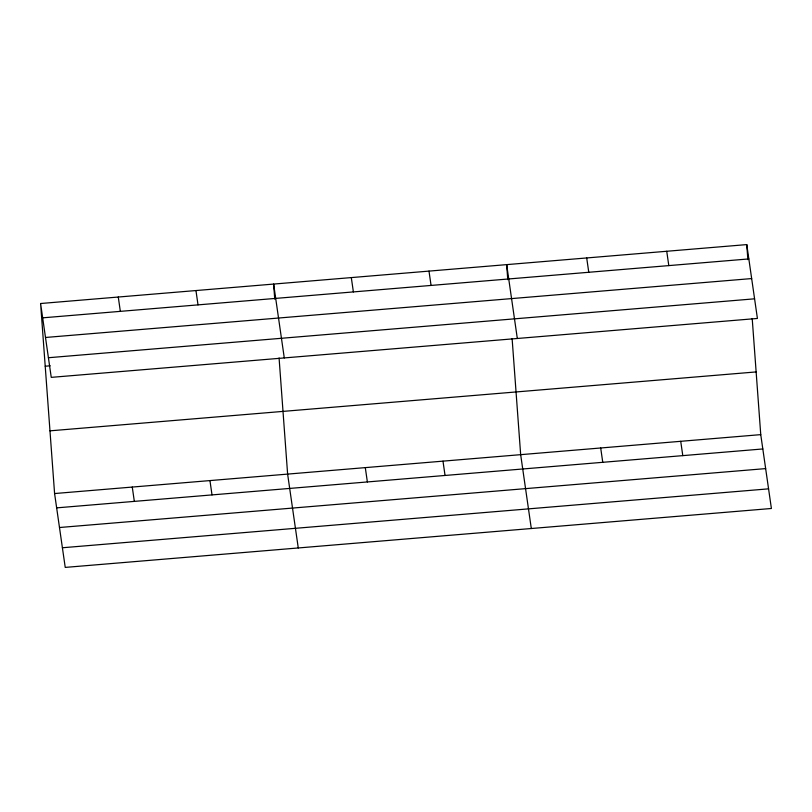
<?xml version="1.0" encoding="UTF-8"?>
<svg xmlns="http://www.w3.org/2000/svg" width="812" height="812" viewBox="0 0 812 812"><rect width="100%" height="100%" fill="white"/><g stroke="black" fill="none" stroke-linecap="round" stroke-linejoin="round"><path stroke-width="1.22" d="M40.6 303.515L746.766 244.595L757.413 318.456L51.247 377.367L40.6 303.515L54.587 493.544L65.234 567.405L771.4 508.485L760.753 434.633L752.206 318.497M42.66 317.837L748.837 258.926M45.492 337.477L751.658 278.567M48.416 357.727L754.581 298.816M45.218 366.222L50.232 365.806M49.968 430.837L756.145 371.926M54.587 493.544L760.753 434.633M56.657 507.865L762.823 448.955M59.489 527.516L765.655 468.605M62.402 547.755L768.568 488.844M666.733 251.273L668.804 265.605M680.72 441.312L682.79 455.633M586.7 257.952L588.771 272.274M600.697 447.991L602.758 462.312M517.315 338.482L506.668 264.631L507.774 279.683M531.302 528.521L520.665 454.659L512.108 338.523M428.99 271.106L431.06 285.438M442.987 461.145L445.047 475.467M351.312 277.592L353.382 291.914M365.298 467.621L367.369 481.952M284.281 357.93L273.634 284.068L274.74 299.12M298.268 547.958L287.621 474.106L279.074 357.96M195.956 290.554L198.016 304.876M209.943 480.582L212.013 494.904M118.278 297.03L120.338 311.351M132.265 487.068L134.335 501.39M746.766 244.595L747.872 259.647"/></g></svg>
